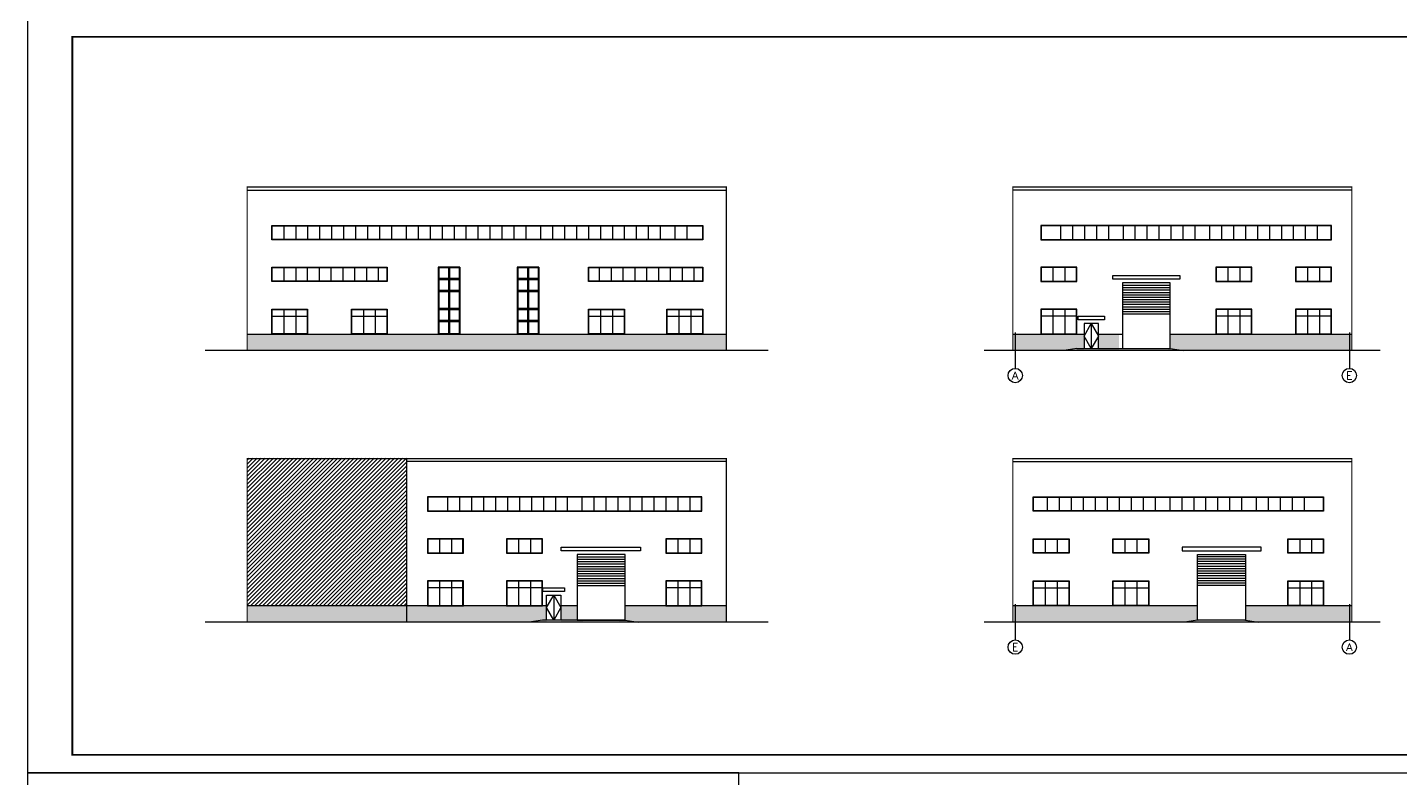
# Model space of a CAD drawing. Extents: x 185245 to 2288779, y -19957 to 815000.
# Drawn here: x 1962998 to 2077638, y 408488 to 471250 of the extents above; entities that cross this region are included whole.
import ezdxf
from ezdxf.enums import TextEntityAlignment as Align

# ---------------------------------------------------------------- set-up
doc = ezdxf.new("R2010")
doc.units = 0
doc.header["$LTSCALE"] = 1000
doc.header["$MEASUREMENT"] = 0
for name, color, linetype in [('AXIS', 3, 'Continuous'), ('AXIS_TEXT', 7, 'Continuous'), ('PUB_TITLE', 4, 'Continuous'), ('填充', 8, 'Continuous'), ('外框线', 7, 'Continuous'), ('建筑-门窗', 141, 'Continuous'), ('窗', 2, 'Continuous'), ('线', 150, 'Continuous'), ('线线', 150, 'Continuous')]:
    doc.layers.add(name, color=color, linetype=linetype)
doc.styles.add('_TCH_AXIS', font='COMPLEX', dxfattribs={"bigfont": 'GBCBIG'})
doc.styles.add('COMPLEX', font='COMPLEX')

# ---------------------------------------------------------------- blocks, each defined once
blk = doc.blocks.new('faswq123')
at = {"layer": '窗', "color": 142}
for p, q in [((1138775, 441717), (1138775, 439677)), ((1139775, 441717), (1139775, 439677)), ((1137805, 441147), (1140745, 441147))]:
    blk.add_line(p, q, dxfattribs=at)
for points in [[(1137775, 441747), (1140775, 441747), (1140775, 439647), (1137775, 439647)], [(1137805, 441717), (1140745, 441717), (1140745, 439677), (1137805, 439677)]]:
    blk.add_lwpolyline(points, close=True, dxfattribs=at)
blk = doc.blocks.new('dsaf1')
for p, q in [((622475, 272290), (622475, 267790)), ((624275, 272290), (624275, 267790))]:
    blk.add_line(p, q)
at = {"layer": '建筑-门窗', "ltscale": 0.03}
for p, q in [((624275, 273390), (622475, 273390)), ((622475, 273390), (622475, 267790)), ((622525, 273340), (622525, 272440)), ((623325, 273340), (622525, 273340)), ((623325, 273340), (623325, 272440)), ((623375, 273390), (623375, 267790)), ((624225, 273340), (623425, 273340)), ((623425, 273340), (623425, 272440)), ((624225, 273340), (624225, 272440)), ((624275, 273390), (624275, 267790)), ((624275, 272390), (622475, 272390)), ((623325, 272440), (622525, 272440)), ((623325, 272340), (622525, 272340)), ((622525, 272340), (622525, 271440)), ((623325, 272340), (623325, 271440)), ((623375, 272290), (623375, 267790)), ((624225, 272440), (623425, 272440)), ((624225, 272340), (623425, 272340)), ((623425, 272340), (623425, 271440)), ((624225, 272340), (624225, 271440)), ((624275, 271390), (622475, 271390)), ((624275, 271390), (622475, 271390)), ((624275, 271390), (622475, 271390)), ((624275, 271390), (622475, 271390)), ((624275, 271390), (622475, 271390)), ((623325, 271440), (622525, 271440)), ((623325, 271340), (622525, 271340)), ((622525, 271340), (622525, 269940)), ((623325, 271340), (623325, 269940)), ((624225, 271440), (623425, 271440)), ((624225, 271340), (623425, 271340)), ((623425, 271340), (623425, 269940)), ((624225, 271340), (624225, 269940)), ((624275, 269890), (622475, 269890)), ((624275, 269890), (622475, 269890)), ((624275, 269890), (622475, 269890)), ((624275, 269890), (622475, 269890)), ((623325, 269940), (622525, 269940)), ((622525, 269840), (622525, 268940)), ((623325, 269840), (622525, 269840)), ((623325, 269840), (623325, 268940)), ((624225, 269940), (623425, 269940)), ((624225, 269840), (623425, 269840)), ((623425, 269840), (623425, 268940)), ((624225, 269840), (624225, 268940)), ((624275, 268890), (622475, 268890)), ((624275, 268890), (622475, 268890)), ((623325, 268940), (622525, 268940)), ((623325, 268840), (622525, 268840)), ((622525, 268840), (622525, 267840)), ((623325, 268840), (623325, 267840)), ((624225, 268940), (623425, 268940)), ((624225, 268840), (623425, 268840)), ((623425, 268840), (623425, 267840)), ((624225, 268840), (624225, 267840)), ((622475, 267790), (624275, 267790)), ((622525, 267840), (623325, 267840)), ((623425, 267840), (624225, 267840))]:
    blk.add_line(p, q, dxfattribs=at)
blk = doc.blocks.new('_AXISO')
blk.add_circle((0, 0), 0.5)
at = {"layer": 'AXIS_TEXT', "style": 'COMPLEX', "width": 1.041667}
blk.add_attdef('A', text='', height=0.56, dxfattribs=at).set_placement((-0.25, -0.28), (0.25, -0.28), align=Align.FIT)

msp = doc.modelspace()

# ---------------------------------------------------------------- hatches: boundary and pattern name
at = {"layer": '填充'}
h = msp.add_hatch(dxfattribs=at)
h.set_pattern_fill('粉刷', color=256, scale=100, style=0)
h.set_pattern_definition([(37.5, (1182050.12, 44886.26), (-12.59867, 385.36475), [0, -304, 0, -340, 0, -325]), (7.5, (1182050.1, 44886.26), (353.95534, 564.4292), [0, -164, 0, -274, 0, -105]), (327.5, (1181804.12, 44886.26), (622.82837, 1.13181), [0, -100, 0, -360, 0, -470]), (317.5, (1181804.1, 44886.26), (601.22532, 175.5351), [0, -50, 0, -236, 0, -270])])
h.paths.add_polyline_path([(2021341, 444263.8), (2021341, 445613.8), (1981341, 445613.8), (1981341, 444263.8)])
h = msp.add_hatch(dxfattribs=at)
h.set_pattern_fill('粉刷', color=256, scale=100, style=0)
h.set_pattern_definition([(37.5, (1100358.25, 246408.73), (-12.59867, 385.36475), [0, -304, 0, -340, 0, -325]), (7.5, (1100358.25, 246408.73), (353.95534, 564.4292), [0, -164, 0, -274, 0, -105]), (327.5, (1100112.25, 246408.73), (622.82837, 1.13181), [0, -100, 0, -360, 0, -470]), (317.5, (1100112.25, 246408.73), (601.22532, 175.5351), [0, -50, 0, -236, 0, -270])])
h.paths.add_polyline_path([(2058416.4, 445613.8), (2058416.4, 444413.8), (2057666.4, 444413.8), (2058763.6, 444263.8), (2073566.4, 444263.8), (2073566.4, 445613.8)])
h.paths.add_polyline_path([(2052416.4, 445613.8), (2052416.4, 444263.8), (2053569.2, 444263.8), (2054666.4, 444413.8), (2054140.3, 444413.8), (2054140.3, 445613.8)])
h.paths.add_polyline_path([(2051216.4, 444263.8), (2051216.4, 445613.8), (2045266.4, 445613.8), (2045266.4, 444263.8)])
h = msp.add_hatch(dxfattribs=at)
h.set_pattern_fill('粉刷', color=256, scale=100, style=0)
h.set_pattern_definition([(142.5, (2820631.85, 22190.44), (12.59867, 385.36475), [0, -304, 0, -340, 0, -325]), (172.5, (2820631.85, 22190.44), (-353.95534, 564.4292), [0, -164, 0, -274, 0, -105]), (212.5, (2820877.85, 22190.44), (-622.82837, 1.13181), [0, -100, 0, -360, 0, -470]), (222.5, (2820877.85, 22190.44), (-601.22532, 175.5351), [0, -50, 0, -236, 0, -270])])
h.paths.add_polyline_path([(2012891, 422918), (2012891, 421718), (2012391, 421718), (2012391, 421568), (2021341, 421568), (2021341, 422918)])
h.paths.add_polyline_path([(2007541, 422918), (2007541, 421568), (2009391, 421568), (2009391, 421718), (2008891, 421718), (2008891, 422918)])
h.paths.add_polyline_path([(2006341, 421568), (2006341, 422918), (1981341, 422918), (1981341, 421568)])
h = msp.add_hatch(dxfattribs=at)
h.set_pattern_fill('粉刷', color=256, scale=100, style=0)
h.set_pattern_definition([(37.5, (1035255.4, 223712.9), (-12.59867, 385.36475), [0, -304, 0, -340, 0, -325]), (7.5, (1035255.4, 223712.9), (353.95534, 564.42921), [0, -164, 0, -274, 0, -105]), (327.5, (1035009.4, 223712.9), (622.82837, 1.13181), [0, -100, 0, -360, 0, -470]), (317.5, (1035009.4, 223712.9), (601.22532, 175.5351), [0, -50, 0, -236, 0, -270])])
h.paths.add_polyline_path([(2064692.5, 421718), (2064692.5, 422918), (2073566.4, 422918), (2073566.4, 421568), (2065263.6, 421568), (2064166.4, 421718)])
h.paths.add_polyline_path([(2060692.5, 422918), (2060692.5, 421718), (2061166.4, 421718), (2060069.2, 421568), (2045266.4, 421568), (2045266.4, 422918)])
at = {"layer": '线'}
h = msp.add_hatch(dxfattribs=at)
h.set_pattern_fill('ANSI31', color=251, scale=150, style=0)
h.set_pattern_definition([(45, (1096295.93, 22190.44), (-168.3798, 168.3798), [])])
h.paths.add_polyline_path([(1994641, 435268), (1981341, 435268), (1981341, 422918), (1994641, 422918)])

# ---------------------------------------------------------------- linework, layer by layer
for points in [[(2050716.4, 447113.8), (2052916.4, 447113.8), (2052916.4, 446813.8), (2050716.4, 446813.8)], [(2006041, 424418), (2007841, 424418), (2007841, 424118), (2006041, 424118)]]:
    msp.add_lwpolyline(points, close=True)
for points in [[(2050616.4, 444413.8), (2054416.4, 444413.8)], [(2007541, 421718), (2005991, 421718)], [(2012891, 421718), (2007541, 421718)]]:
    msp.add_lwpolyline(points)
at = {"layer": 'AXIS'}
for p, q in [((2045466.4, 445763.8), (2045466.4, 442763.8)), ((2073366.4, 445763.8), (2073366.4, 442763.8)), ((2045466.4, 423068), (2045466.4, 420068)), ((2073366.4, 423068), (2073366.4, 420068))]:
    msp.add_line(p, q, dxfattribs=at)
at = {"layer": 'PUB_TITLE', "elevation": 0}
msp.add_lwpolyline([(1962998, 408962.7), (2096798, 408962.7), (2096798, 471962.7), (1962998, 471962.7)], close=True, dxfattribs=at)
at = {"layer": 'PUB_TITLE', "const_width": 150, "elevation": 0}
msp.add_lwpolyline([(1966748, 410462.7), (2095298, 410462.7), (2095298, 470462.7), (1966748, 470462.7)], close=True, dxfattribs=at)
at = {"layer": 'PUB_TITLE', "elevation": 0}
msp.add_lwpolyline([(1962998, 366962.7), (2022398.5, 366962.7), (2022398.5, 408962.7), (1962998, 408962.7), (1962998, 366962.7)], dxfattribs=at)
at = {"layer": '外框线'}
msp.add_line((1994641, 435218), (1994641, 421568), dxfattribs=at)
at = {"layer": '外框线', "const_width": 100}
for points in [[(1981341, 457913.8), (2021341, 457913.8), (2021341, 444263.8), (1981341, 444263.8)], [(2045266.4, 457913.8), (2073566.4, 457913.8), (2073566.4, 444263.8), (2045266.4, 444263.8)], [(2021341, 435218), (1981341, 435218), (1981341, 421568), (2021341, 421568)], [(2073566.4, 435218), (2045266.4, 435218), (2045266.4, 421568), (2073566.4, 421568)]]:
    msp.add_lwpolyline(points, close=True, dxfattribs=at)
for points in [[(1981341, 444263.8), (1977814.2, 444263.8)], [(2021341, 444263.8), (2024867.8, 444263.8)], [(2045266.4, 444263.8), (2042869, 444263.8)], [(2073566.4, 444263.8), (2075963.8, 444263.8)], [(1981341, 421568), (1977814.2, 421568)], [(2021341, 421568), (2024867.8, 421568)], [(2045266.4, 421568), (2042869, 421568)], [(2073566.4, 421568), (2075963.8, 421568)]]:
    msp.add_lwpolyline(points, dxfattribs=at)
at = {"layer": '窗', "color": 4}
for p, q in [((2049246.4, 454683.8), (2049246.4, 453543.8)), ((2050246.4, 454683.8), (2050246.4, 453543.8)), ((2051246.4, 454683.8), (2051246.4, 453543.8)), ((2052246.4, 454683.8), (2052246.4, 453543.8)), ((2053246.4, 454683.8), (2053246.4, 453543.8)), ((2054466.4, 454683.8), (2054466.4, 453543.8)), ((2055466.4, 454683.8), (2055466.4, 453543.8)), ((2056466.4, 454683.8), (2056466.4, 453543.8)), ((2057466.4, 454683.8), (2057466.4, 453543.8)), ((2058466.4, 454683.8), (2058466.4, 453543.8)), ((2059466.4, 454683.8), (2059466.4, 453543.8)), ((2060466.4, 454683.8), (2060466.4, 453543.8)), ((2061686.4, 454683.8), (2061686.4, 453543.8)), ((2062686.4, 454683.8), (2062686.4, 453543.8)), ((2063686.4, 454683.8), (2063686.4, 453543.8)), ((2063686.4, 454683.8), (2063686.4, 453543.8)), ((2064686.4, 454683.8), (2064686.4, 453543.8)), ((2065686.4, 454683.8), (2065686.4, 453543.8)), ((2065686.4, 454683.8), (2065686.4, 453543.8)), ((2066686.4, 454683.8), (2066686.4, 453543.8)), ((2067686.4, 454683.8), (2067686.4, 453543.8)), ((2067686.4, 454683.8), (2067686.4, 453543.8)), ((2068686.4, 454683.8), (2068686.4, 453543.8)), ((2069686.4, 454683.8), (2069686.4, 453543.8)), ((2069686.4, 454683.8), (2069686.4, 453543.8)), ((2069686.4, 454683.8), (2069686.4, 453543.8)), ((2070686.4, 454683.8), (2070686.4, 453543.8)), ((2048616.4, 451183.8), (2048616.4, 450043.8)), ((2049616.4, 451183.8), (2049616.4, 450043.8)), ((2063216.4, 451183.8), (2063216.4, 450043.8)), ((2064216.4, 451183.8), (2064216.4, 450043.8)), ((2069866.4, 451183.8), (2069866.4, 450043.8)), ((2070866.4, 451183.8), (2070866.4, 450043.8)), ((2048146.4, 431988), (2048146.4, 430848)), ((2049146.4, 431988), (2049146.4, 430848)), ((2049146.4, 431988), (2049146.4, 430848)), ((2049146.4, 431988), (2049146.4, 430848)), ((2050146.4, 431988), (2050146.4, 430848)), ((2051146.4, 431988), (2051146.4, 430848)), ((2051146.4, 431988), (2051146.4, 430848)), ((2052146.4, 431988), (2052146.4, 430848)), ((2053146.4, 431988), (2053146.4, 430848)), ((2053146.4, 431988), (2053146.4, 430848)), ((2054146.4, 431988), (2054146.4, 430848)), ((2055146.4, 431988), (2055146.4, 430848)), ((2055146.4, 431988), (2055146.4, 430848)), ((2056146.4, 431988), (2056146.4, 430848)), ((2057146.4, 431988), (2057146.4, 430848)), ((2058366.4, 431988), (2058366.4, 430848)), ((2059366.4, 431988), (2059366.4, 430848)), ((2060366.4, 431988), (2060366.4, 430848)), ((2061366.4, 431988), (2061366.4, 430848)), ((2062366.4, 431988), (2062366.4, 430848)), ((2063366.4, 431988), (2063366.4, 430848)), ((2064366.4, 431988), (2064366.4, 430848)), ((2065586.4, 431988), (2065586.4, 430848)), ((2066586.4, 431988), (2066586.4, 430848)), ((2067586.4, 431988), (2067586.4, 430848)), ((2068586.4, 431988), (2068586.4, 430848)), ((2069586.4, 431988), (2069586.4, 430848)), ((1997391, 428488), (1997391, 427348)), ((1998391, 428488), (1998391, 427348)), ((2003991, 428488), (2003991, 427348)), ((2004991, 428488), (2004991, 427348)), ((2017291, 428488), (2017291, 427348)), ((2018291, 428488), (2018291, 427348)), ((2047966.4, 428488), (2047966.4, 427348)), ((2048966.4, 428488), (2048966.4, 427348)), ((2054616.4, 428488), (2054616.4, 427348)), ((2055616.4, 428488), (2055616.4, 427348)), ((2069216.4, 428488), (2069216.4, 427348)), ((2070216.4, 428488), (2070216.4, 427348))]:
    msp.add_line(p, q, dxfattribs=at)
for points in [[(2071866.4, 454713.8), (2047616.4, 454713.8), (2047616.4, 453513.8), (2071866.4, 453513.8)], [(2071836.4, 454683.8), (2047646.4, 454683.8), (2047646.4, 453543.8), (2071836.4, 453543.8)], [(2050616.4, 451213.8), (2047616.4, 451213.8), (2047616.4, 450013.8), (2050616.4, 450013.8)], [(2050586.4, 451183.8), (2047646.4, 451183.8), (2047646.4, 450043.8), (2050586.4, 450043.8)], [(2065216.4, 451213.8), (2062216.4, 451213.8), (2062216.4, 450013.8), (2065216.4, 450013.8)], [(2065186.4, 451183.8), (2062246.4, 451183.8), (2062246.4, 450043.8), (2065186.4, 450043.8)], [(2071866.4, 451213.8), (2068866.4, 451213.8), (2068866.4, 450013.8), (2071866.4, 450013.8)], [(2071836.4, 451183.8), (2068896.4, 451183.8), (2068896.4, 450043.8), (2071836.4, 450043.8)], [(2046966.4, 432018), (2071216.4, 432018), (2071216.4, 430818), (2046966.4, 430818)], [(2046996.4, 431988), (2071186.4, 431988), (2071186.4, 430848), (2046996.4, 430848)], [(1999391, 428518), (1996391, 428518), (1996391, 427318), (1999391, 427318)], [(1999361, 428488), (1996421, 428488), (1996421, 427348), (1999361, 427348)], [(2005991, 428518), (2002991, 428518), (2002991, 427318), (2005991, 427318)], [(2005961, 428488), (2003021, 428488), (2003021, 427348), (2005961, 427348)], [(2019291, 428518), (2016291, 428518), (2016291, 427318), (2019291, 427318)], [(2019261, 428488), (2016321, 428488), (2016321, 427348), (2019261, 427348)], [(2046966.4, 428518), (2049966.4, 428518), (2049966.4, 427318), (2046966.4, 427318)], [(2046996.4, 428488), (2049936.4, 428488), (2049936.4, 427348), (2046996.4, 427348)], [(2053616.4, 428518), (2056616.4, 428518), (2056616.4, 427318), (2053616.4, 427318)], [(2053646.4, 428488), (2056586.4, 428488), (2056586.4, 427348), (2053646.4, 427348)], [(2068216.4, 428518), (2071216.4, 428518), (2071216.4, 427318), (2068216.4, 427318)], [(2068246.4, 428488), (2071186.4, 428488), (2071186.4, 427348), (2068246.4, 427348)]]:
    msp.add_lwpolyline(points, close=True, dxfattribs=at)
at = {"layer": '线'}
for p, q in [((1984391, 454683.8), (1984391, 453543.8)), ((1985391, 454683.8), (1985391, 453543.8)), ((1986391, 454683.8), (1986391, 453543.8)), ((1987391, 454683.8), (1987391, 453543.8)), ((1988391, 454683.8), (1988391, 453543.8)), ((1989391, 454683.8), (1989391, 453543.8)), ((1990391, 454683.8), (1990391, 453543.8)), ((1991391, 454683.8), (1991391, 453543.8)), ((1992391, 454683.8), (1992391, 453543.8)), ((1993391, 454683.8), (1993391, 453543.8)), ((1994611, 454683.8), (1994611, 453543.8)), ((1995611, 454683.8), (1995611, 453543.8)), ((1996611, 454683.8), (1996611, 453543.8)), ((1997611, 454683.8), (1997611, 453543.8)), ((1998611, 454683.8), (1998611, 453543.8)), ((1999611, 454683.8), (1999611, 453543.8)), ((2000611, 454683.8), (2000611, 453543.8)), ((2001611, 454683.8), (2001611, 453543.8)), ((2002611, 454683.8), (2002611, 453543.8)), ((2003611, 454683.8), (2003611, 453543.8)), ((2004611, 454683.8), (2004611, 453543.8)), ((2005831, 454683.8), (2005831, 453543.8)), ((2006831, 454683.8), (2006831, 453543.8)), ((2007831, 454683.8), (2007831, 453543.8)), ((2008831, 454683.8), (2008831, 453543.8)), ((2009831, 454683.8), (2009831, 453543.8)), ((2010831, 454683.8), (2010831, 453543.8)), ((2011831, 454683.8), (2011831, 453543.8)), ((2012831, 454683.8), (2012831, 453543.8)), ((2013831, 454683.8), (2013831, 453543.8)), ((2014831, 454683.8), (2014831, 453543.8)), ((2015831, 454683.8), (2015831, 453543.8)), ((2017051, 454683.8), (2017051, 453543.8)), ((2018051, 454683.8), (2018051, 453543.8)), ((1984391, 451183.8), (1984391, 450043.8)), ((1985391, 451183.8), (1985391, 450043.8)), ((1986361, 451183.8), (1986361, 450043.8)), ((1987361, 451183.8), (1987361, 450043.8)), ((1988331, 451183.8), (1988331, 450043.8)), ((1989331, 451183.8), (1989331, 450043.8)), ((1990301, 451183.8), (1990301, 450043.8)), ((1991301, 451183.8), (1991301, 450043.8)), ((1992271, 451183.8), (1992271, 450043.8)), ((2010741, 451183.8), (2010741, 450043.8)), ((2011741, 451183.8), (2011741, 450043.8)), ((2012711, 451183.8), (2012711, 450043.8)), ((2013711, 451183.8), (2013711, 450043.8)), ((2014681, 451183.8), (2014681, 450043.8)), ((2015681, 451183.8), (2015681, 450043.8)), ((2016651, 451183.8), (2016651, 450043.8)), ((2017651, 451183.8), (2017651, 450043.8)), ((2018621, 451183.8), (2018621, 450043.8)), ((1998071, 431988), (1998071, 430848)), ((1999071, 431988), (1999071, 430848)), ((2000071, 431988), (2000071, 430848)), ((2001071, 431988), (2001071, 430848)), ((2002071, 431988), (2002071, 430848)), ((2003071, 431988), (2003071, 430848)), ((2004071, 431988), (2004071, 430848)), ((2005071, 431988), (2005071, 430848)), ((2006071, 431988), (2006071, 430848)), ((2007071, 431988), (2007071, 430848)), ((2008071, 431988), (2008071, 430848)), ((2009291, 431988), (2009291, 430848)), ((2010291, 431988), (2010291, 430848)), ((2011291, 431988), (2011291, 430848)), ((2012291, 431988), (2012291, 430848)), ((2013291, 431988), (2013291, 430848)), ((2014291, 431988), (2014291, 430848)), ((2015291, 431988), (2015291, 430848)), ((2016291, 431988), (2016291, 430848)), ((2017291, 431988), (2017291, 430848)), ((2018291, 431988), (2018291, 430848))]:
    msp.add_line(p, q, dxfattribs=at)
at = {"layer": '线', "color": 0}
for p, q in [((1981341, 445613.8), (2021341, 445613.8)), ((2045266.4, 445613.8), (2051216.4, 445613.8)), ((2052416.4, 445613.8), (2054416.4, 445613.8)), ((2058416.4, 445613.8), (2073566.4, 445613.8)), ((2006341, 422918), (1981341, 422918)), ((2008891, 422918), (2007541, 422918)), ((2021341, 422918), (2012891, 422918)), ((2060692.5, 422918), (2045266.4, 422918)), ((2073566.4, 422918), (2064692.5, 422918))]:
    msp.add_line(p, q, dxfattribs=at)
at = {"layer": '线'}
for points in [[(1983391, 454713.8), (2019391, 454713.8), (2019391, 453513.8), (1983391, 453513.8)], [(1983421, 454683.8), (2019361, 454683.8), (2019361, 453543.8), (1983421, 453543.8)], [(1983391, 451213.8), (1993041, 451213.8), (1993041, 450013.8), (1983391, 450013.8)], [(1983421, 451183.8), (1993011, 451183.8), (1993011, 450043.8), (1983421, 450043.8)], [(2009841, 451213.8), (2019391, 451213.8), (2019391, 450013.8), (2009841, 450013.8)], [(2009871, 451183.8), (2019361, 451183.8), (2019361, 450043.8), (2009871, 450043.8)], [(2019291, 432018), (1996391, 432018), (1996391, 430818), (2019291, 430818)], [(2019261, 431988), (1996421, 431988), (1996421, 430848), (2019261, 430848)]]:
    msp.add_lwpolyline(points, close=True, dxfattribs=at)
at = {"layer": '线', "color": 0}
for points in [[(2053616.4, 450513.8), (2059216.4, 450513.8), (2059216.4, 450213.8), (2053616.4, 450213.8)], [(2007567.8, 427818), (2014167.8, 427818), (2014167.8, 427518), (2007567.8, 427518)], [(2066015.7, 427818), (2059415.7, 427818), (2059415.7, 427518), (2066015.7, 427518)]]:
    msp.add_lwpolyline(points, close=True, dxfattribs=at)
at = {"layer": '线', "color": 4}
for points in [[(2054416.4, 444413.8), (2058416.4, 444413.8), (2058416.4, 449913.8), (2054416.4, 449913.8)], [(2051216.4, 444413.8), (2052416.4, 444413.8), (2052416.4, 446513.8), (2051216.4, 446513.8)], [(2008891, 421718), (2012891, 421718), (2012891, 427218), (2008891, 427218)], [(2064692.5, 421718), (2060692.5, 421718), (2060692.5, 427218), (2064692.5, 427218)], [(2006341, 423818), (2007541, 423818), (2007541, 421718), (2006341, 421718)]]:
    msp.add_lwpolyline(points, close=True, dxfattribs=at)
for points in [[(2054416.4, 449713.8), (2058416.4, 449713.8)], [(2054416.4, 449513.8), (2058416.4, 449513.8)], [(2054416.4, 449313.8), (2058416.4, 449313.8)], [(2054416.4, 449113.8), (2058416.4, 449113.8)], [(2054416.4, 448913.8), (2058416.4, 448913.8)], [(2054416.4, 448713.8), (2058416.4, 448713.8)], [(2054416.4, 448513.8), (2058416.4, 448513.8)], [(2054416.4, 448313.8), (2058416.4, 448313.8)], [(2054416.4, 448113.8), (2058416.4, 448113.8)], [(2054416.4, 447913.8), (2058416.4, 447913.8)], [(2054416.4, 447713.8), (2058416.4, 447713.8)], [(2054416.4, 447513.8), (2058416.4, 447513.8)], [(2054416.4, 447313.8), (2058416.4, 447313.8)], [(2051816.4, 446513.8), (2051816.4, 444413.8), (2051216.4, 445463.8), (2051816.4, 446513.8), (2052416.4, 445463.8), (2051816.4, 444413.8)], [(2008891, 427018), (2012891, 427018)], [(2008891, 426818), (2012891, 426818)], [(2008891, 426618), (2012891, 426618)], [(2064692.5, 427018), (2060692.5, 427018)], [(2064692.5, 426818), (2060692.5, 426818)], [(2064692.5, 426618), (2060692.5, 426618)], [(2008891, 426418), (2012891, 426418)], [(2008891, 426218), (2012891, 426218)], [(2008891, 426018), (2012891, 426018)], [(2008891, 425818), (2012891, 425818)], [(2008891, 425618), (2012891, 425618)], [(2008891, 425418), (2012891, 425418)], [(2064692.5, 426418), (2060692.5, 426418)], [(2064692.5, 426218), (2060692.5, 426218)], [(2064692.5, 426018), (2060692.5, 426018)], [(2064692.5, 425818), (2060692.5, 425818)], [(2064692.5, 425618), (2060692.5, 425618)], [(2064692.5, 425418), (2060692.5, 425418)], [(2008891, 425218), (2012891, 425218)], [(2008891, 425018), (2012891, 425018)], [(2008891, 424818), (2012891, 424818)], [(2008891, 424618), (2012891, 424618)], [(2064692.5, 425218), (2060692.5, 425218)], [(2064692.5, 425018), (2060692.5, 425018)], [(2064692.5, 424818), (2060692.5, 424818)], [(2064692.5, 424618), (2060692.5, 424618)], [(2006941, 423818), (2006941, 421718), (2006341, 422768), (2006941, 423818), (2007541, 422768), (2006941, 421718)]]:
    msp.add_lwpolyline(points, dxfattribs=at)
at = {"layer": '线', "color": 2}
for points in [[(2050616.4, 444413.8), (2049519.2, 444263.8)], [(2058416.4, 444413.8), (2059513.6, 444263.8)], [(2005991, 421718), (2004893.8, 421568)], [(2012891, 421718), (2013988.2, 421568)], [(2060692.5, 421718), (2059595.4, 421568)], [(2064692.5, 421718), (2065789.7, 421568)]]:
    msp.add_lwpolyline(points, dxfattribs=at)
at = {"layer": '线线'}
for p, q in [((1981341, 457663.8), (2021341, 457663.8)), ((2073566.4, 457663.8), (2045266.4, 457663.8)), ((2021341, 434968), (1994641, 434968)), ((2045266.4, 434968), (2073566.4, 434968))]:
    msp.add_line(p, q, dxfattribs=at)

# ---------------------------------------------------------------- block references
at = {"layer": 'AXIS'}
ref = msp.add_blockref('_AXISO', (2045466.4, 442163.8), dxfattribs=dict(at, xscale=1200, yscale=1200, zscale=1200))
ref.add_attrib('A', 'A', dxfattribs={"layer": 'AXIS_TEXT', "height": 637.8, "style": '_TCH_AXIS'}).set_placement((2045193.1, 441844.9), (2045739.7, 441844.9), align=Align.FIT)
ref = msp.add_blockref('_AXISO', (2073366.4, 442163.8), dxfattribs=dict(at, xscale=1200, yscale=1200, zscale=1200))
ref.add_attrib('A', 'E', dxfattribs={"layer": 'AXIS_TEXT', "height": 668.2, "style": '_TCH_AXIS'}).set_placement((2073111.9, 441829.7), (2073621, 441829.7), align=Align.FIT)
ref = msp.add_blockref('_AXISO', (2045466.4, 419468), dxfattribs=dict(at, xscale=1200, yscale=1200, zscale=1200))
ref.add_attrib('A', 'E', dxfattribs={"layer": 'AXIS_TEXT', "height": 668.2, "style": '_TCH_AXIS'}).set_placement((2045211.9, 419133.9), (2045721, 419133.9), align=Align.FIT)
ref = msp.add_blockref('_AXISO', (2073366.4, 419468), dxfattribs=dict(at, xscale=1200, yscale=1200, zscale=1200))
ref.add_attrib('A', 'A', dxfattribs={"layer": 'AXIS_TEXT', "height": 637.8, "style": '_TCH_AXIS'}).set_placement((2073093.1, 419149.1), (2073639.7, 419149.1), align=Align.FIT)
at = {"layer": '窗', "color": 4, "xscale": -1}
for p in [(3188391, 5967), (3202991, 5967), (3209641, 5967), (3137165.6, -16728.8), (3143765.6, -16728.8)]:
    msp.add_blockref('faswq123', p, dxfattribs=at)
at = {"layer": '窗', "color": 4}
for p in [(909191.8, -16728.8), (915841.8, -16728.8), (930441.8, -16728.8)]:
    msp.add_blockref('faswq123', p, dxfattribs=at)
at = {"layer": '线'}
for name, p in [('dsaf1', (1374815.7, 177823.8)), ('dsaf1', (1381415.7, 177823.8)), ('faswq123', (845616.4, 5967)), ('faswq123', (852266.4, 5967)), ('faswq123', (872066.4, 5967)), ('faswq123', (878616.4, 5967))]:
    msp.add_blockref(name, p, dxfattribs=at)
at = {"layer": '线', "xscale": -1}
msp.add_blockref('faswq123', (3157065.6, -16728.8), dxfattribs=at)

doc.saveas('drawing.dxf')
